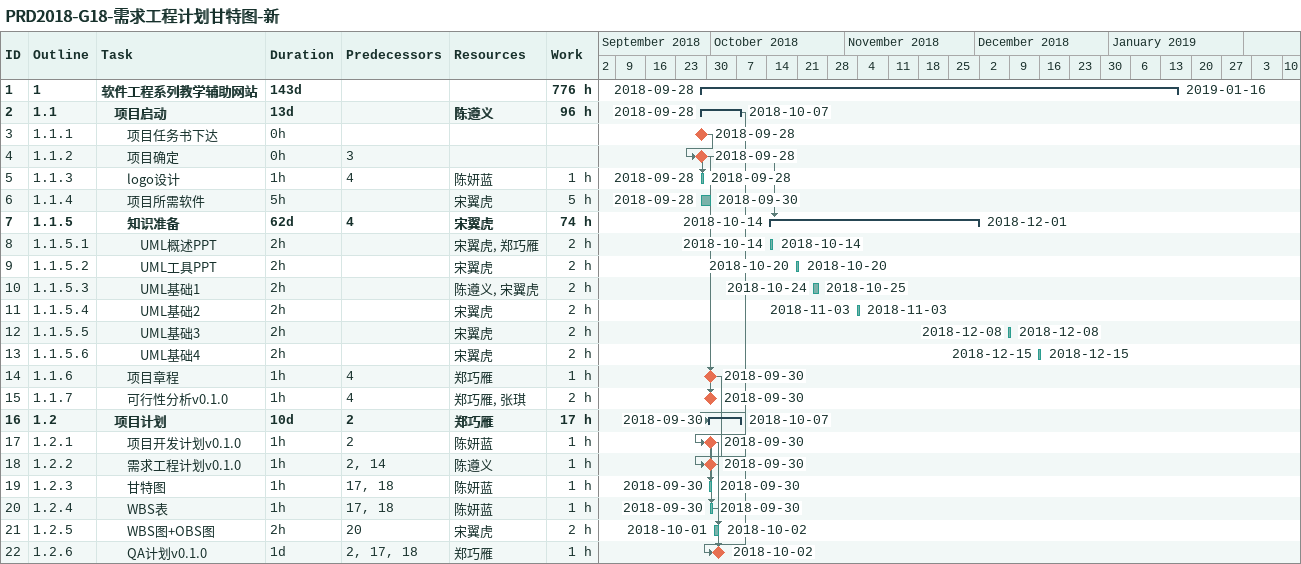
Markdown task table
PRD2018-G18-需求工程计划甘特图-新

| ID | WBS | Task | Duration | Start | Finish | Predecessors | Resources | Work (h) |
|---|---|---|---|---|---|---|---|---|
| 1 | 1 | **软件工程系列教学辅助网站** | 143d | 2018-09-28 | 2019-01-16 |  |  | 776 |
| 2 | 1.1 | **项目启动** | 13d | 2018-09-28 | 2018-10-07 |  | 陈遵义 | 96 |
| 3 | 1.1.1 | 项目任务书下达 | 0h | 2018-09-28 | 2018-09-28 |  |  |  |
| 4 | 1.1.2 | 项目确定 | 0h | 2018-09-28 | 2018-09-28 | 3 |  |  |
| 5 | 1.1.3 | logo设计 | 1h | 2018-09-28 | 2018-09-28 | 4 | 陈妍蓝 | 1 |
| 6 | 1.1.4 | 项目所需软件 | 5h | 2018-09-28 | 2018-09-30 |  | 宋翼虎 | 5 |
| 7 | 1.1.5 | **知识准备** | 62d | 2018-10-14 | 2018-12-01 | 4 | 宋翼虎 | 74 |
| 8 | 1.1.5.1 | UML概述PPT | 2h | 2018-10-14 | 2018-10-14 |  | 宋翼虎, 郑巧雁 | 2 |
| 9 | 1.1.5.2 | UML工具PPT | 2h | 2018-10-20 | 2018-10-20 |  | 宋翼虎 | 2 |
| 10 | 1.1.5.3 | UML基础1 | 2h | 2018-10-24 | 2018-10-25 |  | 陈遵义, 宋翼虎 | 2 |
| 11 | 1.1.5.4 | UML基础2 | 2h | 2018-11-03 | 2018-11-03 |  | 宋翼虎 | 2 |
| 12 | 1.1.5.5 | UML基础3 | 2h | 2018-12-08 | 2018-12-08 |  | 宋翼虎 | 2 |
| 13 | 1.1.5.6 | UML基础4 | 2h | 2018-12-15 | 2018-12-15 |  | 宋翼虎 | 2 |
| 14 | 1.1.6 | 项目章程 | 1h | 2018-09-30 | 2018-09-30 | 4 | 郑巧雁 | 1 |
| 15 | 1.1.7 | 可行性分析v0.1.0 | 1h | 2018-09-30 | 2018-09-30 | 4 | 郑巧雁, 张琪 | 2 |
| 16 | 1.2 | **项目计划** | 10d | 2018-09-30 | 2018-10-07 | 2 | 郑巧雁 | 17 |
| 17 | 1.2.1 | 项目开发计划v0.1.0 | 1h | 2018-09-30 | 2018-09-30 | 2 | 陈妍蓝 | 1 |
| 18 | 1.2.2 | 需求工程计划v0.1.0 | 1h | 2018-09-30 | 2018-09-30 | 2, 14 | 陈遵义 | 1 |
| 19 | 1.2.3 | 甘特图 | 1h | 2018-09-30 | 2018-09-30 | 17, 18 | 陈妍蓝 | 1 |
| 20 | 1.2.4 | WBS表 | 1h | 2018-09-30 | 2018-09-30 | 17, 18 | 陈妍蓝 | 1 |
| 21 | 1.2.5 | WBS图+OBS图 | 2h | 2018-10-01 | 2018-10-02 | 20 | 宋翼虎 | 2 |
| 22 | 1.2.6 | QA计划v0.1.0 | 1d | 2018-10-02 | 2018-10-02 | 2, 17, 18 | 郑巧雁 | 1 |
